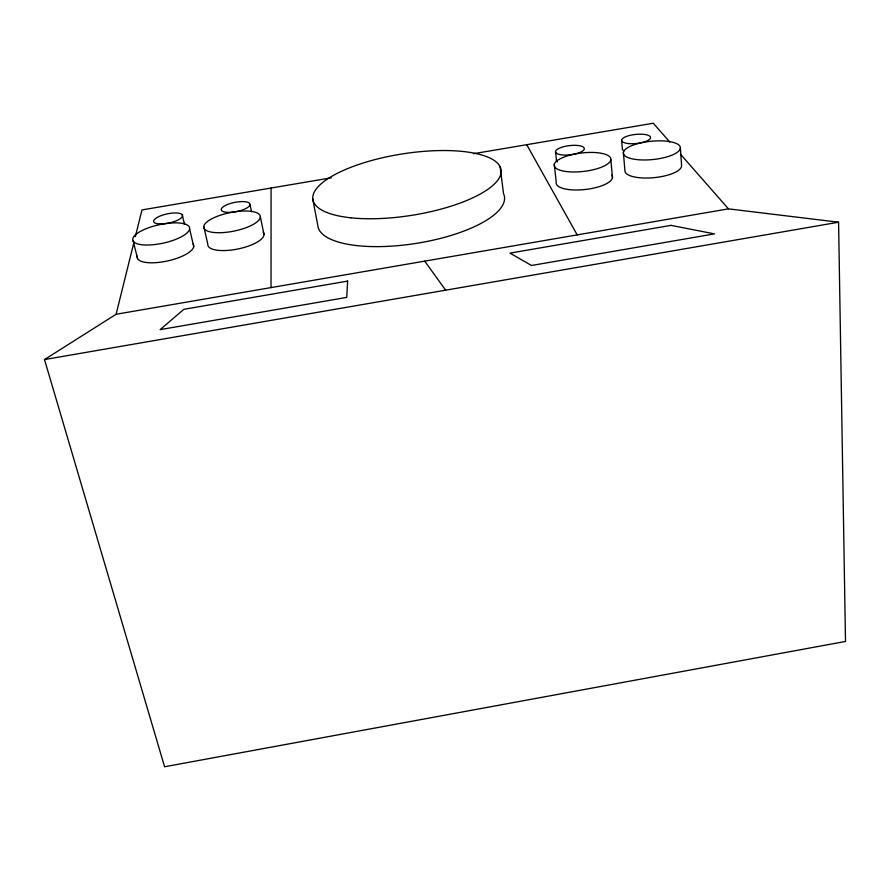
<?xml version="1.0" encoding="UTF-8"?>
<svg xmlns="http://www.w3.org/2000/svg" width="890" height="890" viewBox="0 0 890 890"><rect width="100%" height="100%" fill="white"/><g stroke="black" fill="none" stroke-linecap="round" stroke-linejoin="round"><path stroke-width="1.33" d="M271.027 287.592L271.072 188.035M116.101 314.259L728.454 208.85L838.58 222.211L845.5 641.445L164.583 766.768L44.5 359.571L116.101 314.259L134.012 242.024M135.336 236.673L141.966 209.929L331.225 177.833M44.5 359.571L838.58 222.211M473.402 153.725L653.282 123.232L669.781 142.022M555.616 152.301L556.562 153.369A14.496 4.595 -6.8 0 0 573.661 154.259A14.496 4.595 -6.8 0 0 584.174 148.007L583.173 146.95A14.496 4.595 -6.8 0 0 566.173 146.127A14.496 4.595 -6.8 0 0 555.616 152.301L556.55 160.834L557.496 161.924M680.783 154.56L728.454 208.85M424.719 261.137L445.645 290.184M526.724 144.692L577.187 234.893M133.144 241.034L137.605 258.667M182.239 214.779L184.508 224.413A14.718 4.728 -12.1 0 0 184.219 223.212M189.614 228.919A29.059 9.412 -12.3 0 1 145.671 245.006A29.059 9.412 -12.3 0 1 148.263 227.885A29.059 9.412 -12.3 0 1 189.614 228.919L193.72 246.508M203.777 226.505L207.804 244.105A28.636 9.712 -11.5 0 0 238.932 248.766A28.636 9.712 -11.5 0 0 263.117 232.112M250.023 204.5A14.641 4.673 -11.2 0 1 228.263 212.376A14.641 4.673 -11.2 0 1 228.608 204.077A14.641 4.673 -11.2 0 1 250.023 204.5L251.559 211.753M260.347 216.882A28.803 9.434 -11.4 0 1 217.727 232.713A28.803 9.434 -11.4 0 1 218.072 216.014A28.803 9.434 -11.4 0 1 260.347 216.882L264.03 234.504M312.713 198.77L317.774 225.326A94.44 32.418 -9 0 0 419.568 242.837A94.44 32.418 -9 0 0 503.529 193.619L500.136 166.908M554.281 164.383L556.217 182.094A28.347 9.545 -6.5 0 0 586.288 189.37A28.347 9.545 -6.5 0 0 611.819 175.13M610.852 159.677A28.513 9.278 -6.6 0 1 567.286 171.648A28.513 9.278 -6.6 0 1 569.466 155.272A28.513 9.278 -6.6 0 1 610.852 159.677L612.465 177.566M623.367 152.624L624.902 170.379A28.48 9.445 -5.6 0 0 652.737 177.766A28.48 9.445 -5.6 0 0 681.595 165.751L680.383 147.829A28.647 9.189 -5.7 0 0 637.64 143.679A28.647 9.189 -5.7 0 0 637.585 159.666A28.647 9.189 -5.7 0 0 680.383 147.829M621.609 140.153L622.344 148.697A14.518 4.617 -5.9 0 0 624.012 150.888M193.119 244.06A28.892 9.679 -12.4 0 1 167.231 261.026A28.892 9.679 -12.4 0 1 137.271 256.142M556.55 160.834A14.451 4.661 -6.8 0 1 556.573 159.61M347.634 281.095L346.711 297.405L160.122 329.634L183.885 309.308L347.634 281.095M671.004 225.37L510.003 253.116L531.497 265.487L714.525 233.881L671.004 225.37M350.782 217.794A95.286 31.072 -9 0 0 500.547 175.074A95.286 31.072 -9 0 0 369.439 161.123A95.286 31.072 -9 0 0 350.782 217.794M628.596 143.579A14.552 4.561 -6 0 0 650.557 137.672A14.552 4.561 -6 0 0 629.085 135.603A14.552 4.561 -6 0 0 628.596 143.579M160.133 223.957A14.763 4.661 -12.1 0 0 182.517 215.959A14.763 4.661 -12.1 0 0 161.568 215.458A14.763 4.661 -12.1 0 0 160.133 223.957"/></g></svg>
